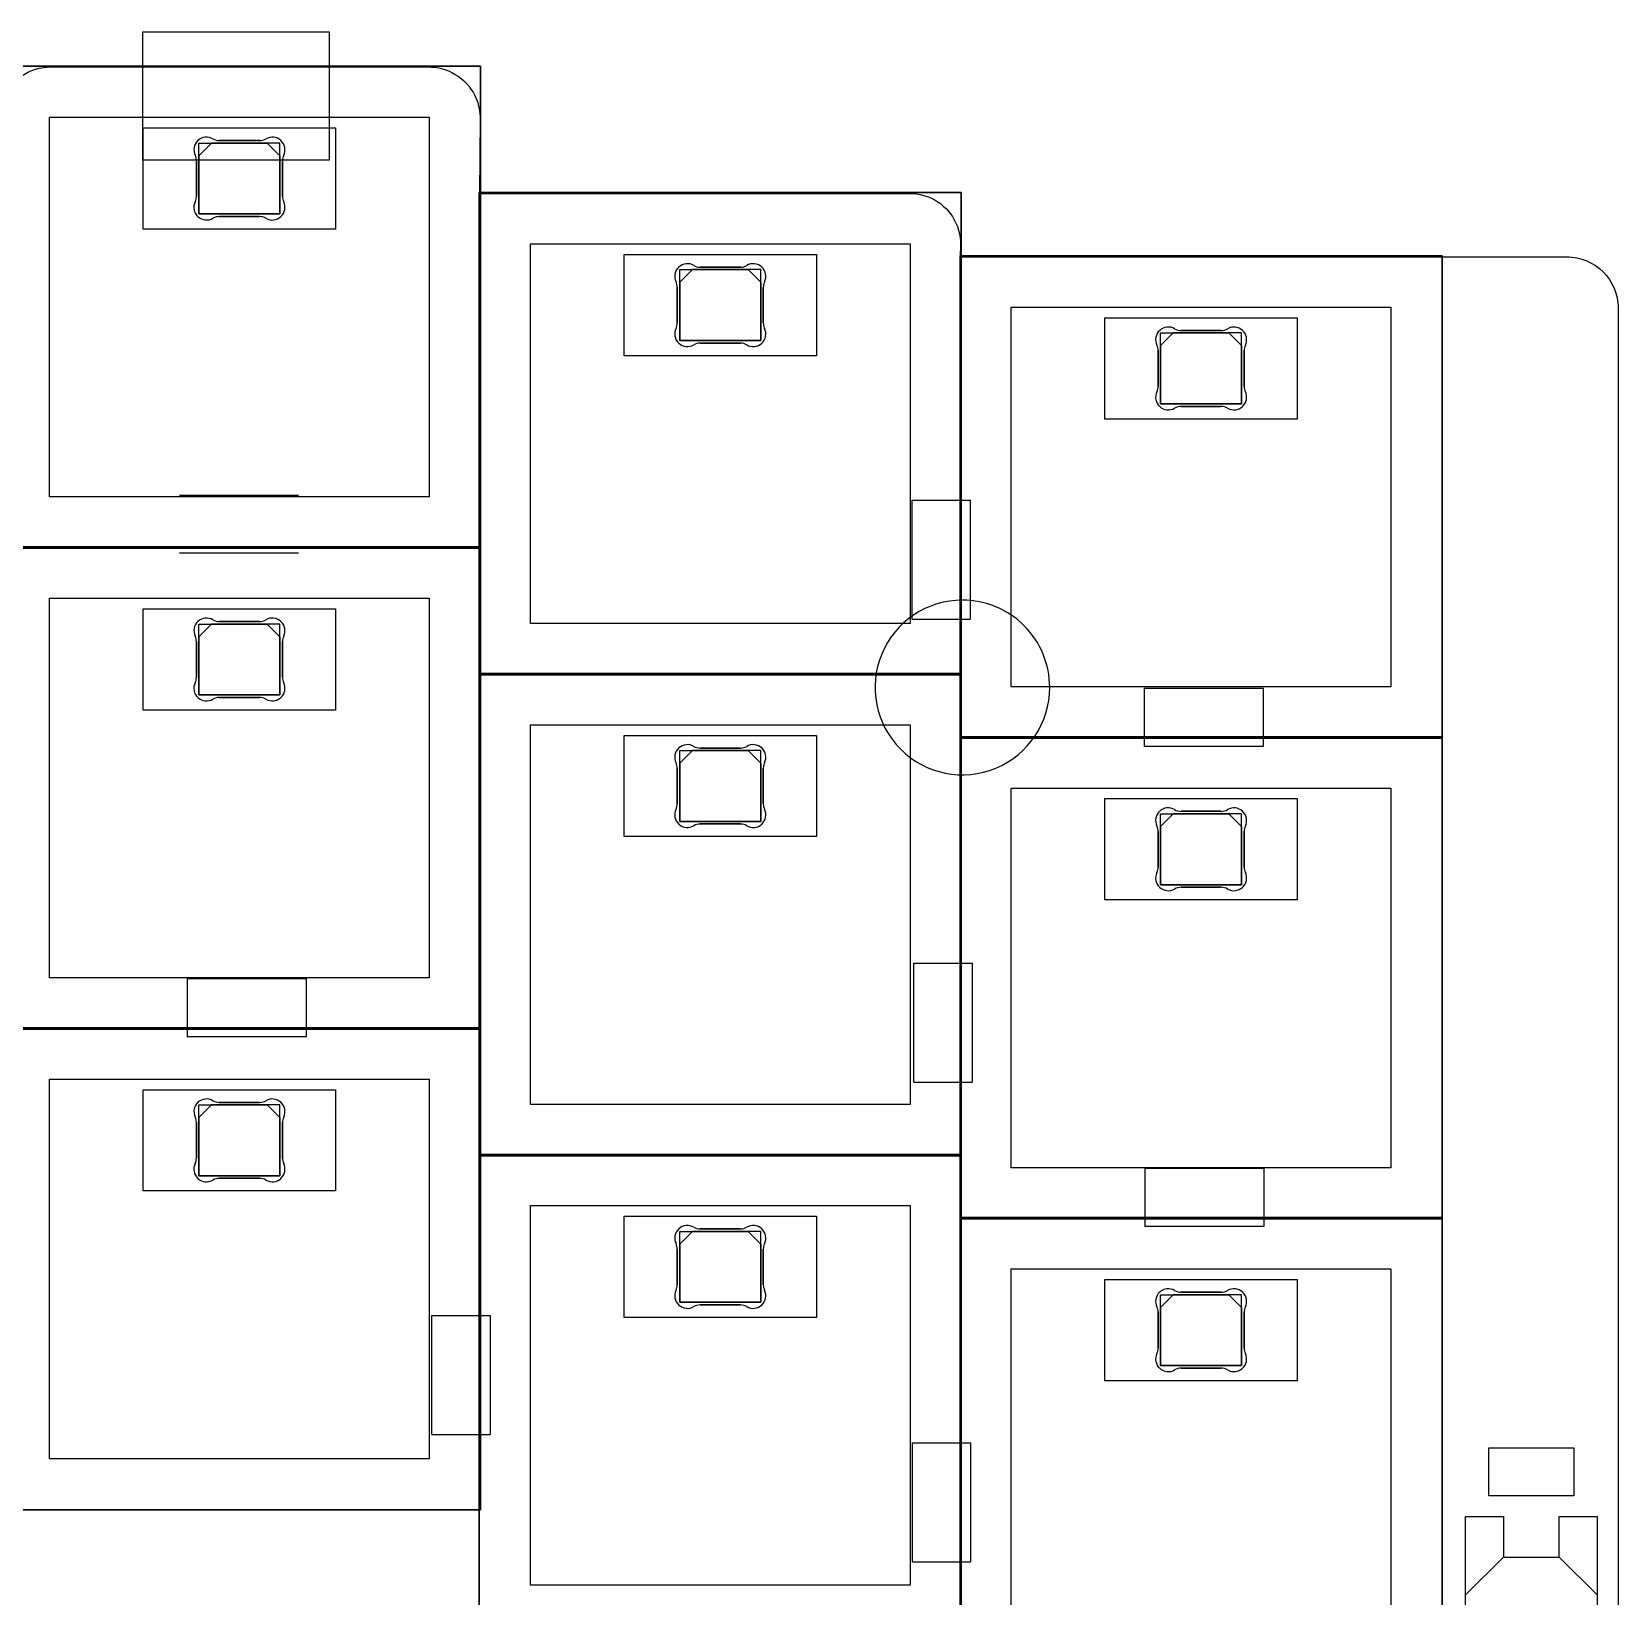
# Model space of a CAD drawing. Extents: x 51 to 287, y -198 to -28.
# Drawn here: x 90.8 to 153.5, y -89.4 to -27.6 of the extents above; entities that cross this region are included whole.
import ezdxf

# ---------------------------------------------------------------- set-up
doc = ezdxf.new("R2010")
doc.units = 0
doc.layers.get('0').update_dxf_attribs({"linetype": 'CONTINUOUS'})

msp = doc.modelspace()

# ---------------------------------------------------------------- linework, layer by layer
at = {"color": 7}
for points in [[(102.54488, -32.708271), (95.17888, -32.708271), (95.17888, -27.628271), (102.54488, -27.628271)], [(95.19666, -35.428611), (95.19666, -31.428111), (102.79634, -31.428111), (102.79634, -35.428611)], [(114.19586, -40.429871), (114.19586, -36.429371), (121.79554, -36.429371), (121.79554, -40.429871)], [(133.19506, -42.929231), (133.19506, -38.928731), (140.79728, -38.928731), (140.79728, -42.929231)], [(127.564642, -50.086265)], [(95.19666, -54.430351), (95.19666, -50.429851), (102.79634, -50.429851), (102.79634, -54.430351)], [(114.19586, -59.429071), (114.19586, -55.428571), (121.79554, -55.428571), (121.79554, -59.429071)], [(133.19506, -61.928431), (133.19506, -57.927931), (140.79728, -57.927931), (140.79728, -61.928431)], [(95.19666, -73.429551), (95.19666, -69.429051), (102.79634, -69.429051), (102.79634, -73.429551)], [(114.19586, -78.428271), (114.19586, -74.430311), (121.79554, -74.430311), (121.79554, -78.428271)], [(133.19506, -80.930171), (133.19506, -76.929671), (140.79728, -76.929671), (140.79728, -80.930171)], [(148.3614, -85.474231), (148.3614, -83.574311), (151.72182, -83.574311), (151.72182, -85.474231)]]:
    msp.add_lwpolyline(points, close=True, dxfattribs=at)
for points in [[(108.5215, -28.984631), (89.4715, -28.984631)], [(89.4715, -28.984631), (108.5215, -28.984631)], [(90.08618, -29.622171), (90.15984, -29.551051), (90.23604, -29.485011), (90.31478, -29.424051), (90.3986, -29.365631), (90.5256, -29.286891), (90.65768, -29.215771), (90.79484, -29.157351), (90.93708, -29.109091), (91.07932, -29.070991), (91.17838, -29.050671), (91.27744, -29.035431), (91.37904, -29.025271), (91.4781, -29.020191), (91.5289, -29.020191)], [(91.5289, -29.020191), (106.47934, -29.020191)], [(106.47934, -29.020191), (106.5784, -29.022731), (106.68, -29.030351), (106.77906, -29.043051), (106.87812, -29.060831), (106.97718, -29.081151), (107.11942, -29.124331), (107.25912, -29.177671), (107.39628, -29.238631), (107.52582, -29.312291), (107.61218, -29.365631), (107.69346, -29.424051), (107.7722, -29.485011), (107.8484, -29.551051), (107.92206, -29.622171)], [(108.5215, -48.034631), (108.5215, -28.984631)], [(108.5215, -28.984631), (108.5215, -48.034631)], [(107.92206, -29.622171), (107.99064, -29.695831), (108.05668, -29.772031), (108.11764, -29.853311), (108.17352, -29.934591), (108.22686, -30.018411), (108.29798, -30.150491), (108.35894, -30.287651), (108.41228, -30.427351), (108.45038, -30.572131), (108.47324, -30.671191), (108.48848, -30.767711), (108.50118, -30.869311), (108.50626, -30.968371), (108.5088, -31.069971)], [(91.49588, -31.009011), (106.49712, -31.009011)], [(106.49712, -46.010251), (91.49588, -46.010251), (91.49588, -31.009011)], [(106.49712, -31.009011), (106.49712, -46.010251)], [(108.5088, -31.069971), (108.47832, -34.018911)], [(99.79152, -31.928491), (98.20148, -31.928491)], [(98.20148, -31.928491), (99.79152, -31.928491)], [(97.3963, -32.030091), (100.09632, -32.030091)], [(97.3963, -34.829171), (97.3963, -32.030091)], [(97.3963, -32.527931), (97.89668, -32.030091)], [(97.3963, -32.527931), (97.3963, -34.829171)], [(100.5967, -32.030091), (97.89668, -32.030091)], [(100.5967, -32.527931), (100.09632, -32.030091)], [(100.5967, -34.829171), (100.5967, -32.030091)], [(100.5967, -32.527931), (100.5967, -34.829171)], [(97.29724, -32.726051), (97.29724, -34.133211)], [(97.29724, -34.133211), (97.29724, -32.726051)], [(100.69576, -34.133211), (100.69576, -32.726051)], [(100.69576, -32.726051), (100.69576, -34.133211)], [(108.4707, -33.983351), (108.4707, -53.033351)], [(127.5207, -33.983351), (108.4707, -33.983351)], [(108.4707, -33.983351), (127.5207, -33.983351)], [(108.4707, -53.033351), (108.4707, -33.983351)], [(108.47832, -34.018911), (125.49378, -34.018911)], [(125.49378, -34.018911), (125.59284, -34.021451), (125.7427, -34.034151), (125.89002, -34.059551), (126.03226, -34.092571), (126.1745, -34.138291), (126.31166, -34.194171), (126.44374, -34.260211), (126.57074, -34.333871), (126.69266, -34.420231), (126.8095, -34.514211), (126.88316, -34.582791), (126.91872, -34.618351)], [(127.5207, -53.033351), (127.5207, -33.983351)], [(127.5207, -33.983351), (127.5207, -53.033351)], [(100.5967, -34.829171), (97.3963, -34.829171)], [(97.3963, -34.829171), (100.5967, -34.829171)], [(98.20148, -34.928231), (99.79152, -34.928231)], [(99.79152, -34.928231), (98.20148, -34.928231)], [(126.91872, -34.618351), (126.9873, -34.689471), (127.08128, -34.806311), (127.16764, -34.928231), (127.24384, -35.055231), (127.30988, -35.187311), (127.36576, -35.324471), (127.41148, -35.464171), (127.44704, -35.608951), (127.47244, -35.753731), (127.48768, -35.903591), (127.49022, -36.002651), (127.49022, -36.053451)], [(110.49508, -36.010271), (125.49632, -36.010271)], [(125.49632, -51.008971), (110.49508, -51.008971), (110.49508, -36.010271)], [(125.49632, -36.010271), (125.49632, -51.008971)], [(127.49022, -36.053451), (127.48006, -36.520811)], [(118.79072, -36.929751), (117.20068, -36.929751)], [(117.20068, -36.929751), (118.79072, -36.929751)], [(127.47244, -36.485251), (127.47244, -55.535251)], [(146.52244, -36.485251), (127.47244, -36.485251)], [(127.47244, -36.485251), (146.52244, -36.485251)], [(127.47244, -55.535251), (127.47244, -36.485251)], [(127.48006, -36.520811), (151.43988, -36.520811), (151.54402, -36.523351), (151.64816, -36.530971), (151.74976, -36.543671), (151.84882, -36.561451), (151.94788, -36.584311), (152.0444, -36.612251), (152.23236, -36.680831), (152.41016, -36.767191), (152.5778, -36.868791), (152.73274, -36.985631), (152.87752, -37.117711), (153.0096, -37.259951), (153.12644, -37.417431), (153.22804, -37.585071), (153.3144, -37.762871), (153.38298, -37.950831), (153.41092, -38.047351), (153.43378, -38.146411), (153.45156, -38.245471), (153.46426, -38.347071), (153.47188, -38.451211), (153.47442, -38.555351)], [(146.52244, -55.535251), (146.52244, -36.485251)], [(146.52244, -36.485251), (146.52244, -55.535251)], [(116.3955, -37.028811), (119.09552, -37.028811)], [(116.3955, -39.827891), (116.3955, -37.028811)], [(116.3955, -37.529191), (116.89588, -37.028811)], [(116.3955, -37.529191), (116.3955, -39.827891)], [(119.5959, -37.028811), (116.89588, -37.028811)], [(119.5959, -37.529191), (119.09552, -37.028811)], [(119.5959, -39.827891), (119.5959, -37.028811)], [(119.5959, -37.529191), (119.5959, -39.827891)], [(116.29644, -37.727311), (116.29644, -39.131931)], [(116.29644, -39.131931), (116.29644, -37.727311)], [(119.6975, -39.131931), (119.6975, -37.727311)], [(119.6975, -37.727311), (119.6975, -39.131931)], [(129.49682, -38.509631), (144.49552, -38.509631)], [(144.49552, -53.508331), (129.49682, -53.508331), (129.49682, -38.509631)], [(144.49552, -38.509631), (144.49552, -53.508331)], [(153.47442, -38.555351), (153.4795, -111.041871)], [(137.78992, -39.429111), (136.20242, -39.429111)], [(136.20242, -39.429111), (137.78992, -39.429111)], [(119.5959, -39.827891), (116.3955, -39.827891)], [(116.3955, -39.827891), (119.5959, -39.827891)], [(117.20068, -39.929491), (118.79072, -39.929491)], [(118.79072, -39.929491), (117.20068, -39.929491)], [(135.39724, -39.528171), (138.09726, -39.528171)], [(135.39724, -42.329791), (135.39724, -39.528171)], [(135.39724, -40.028551), (135.89508, -39.528171)], [(135.39724, -40.028551), (135.39724, -42.329791)], [(138.5951, -39.528171), (135.89508, -39.528171)], [(138.5951, -40.028551), (138.09726, -39.528171)], [(138.5951, -42.329791), (138.5951, -39.528171)], [(138.5951, -40.028551), (138.5951, -42.329791)], [(135.29564, -40.226671), (135.29564, -41.631291)], [(135.29564, -41.631291), (135.29564, -40.226671)], [(138.6967, -41.631291), (138.6967, -40.226671)], [(138.6967, -40.226671), (138.6967, -41.631291)], [(138.5951, -42.329791), (135.39724, -42.329791)], [(135.39724, -42.329791), (138.5951, -42.329791)], [(136.20242, -42.428851), (137.78992, -42.428851)], [(137.78992, -42.428851), (136.20242, -42.428851)], [(96.62668, -45.934051), (101.32568, -45.934051)], [(125.57506, -50.843871), (125.57506, -46.142331), (127.8763, -46.142331), (127.8763, -50.843871)], [(108.5215, -47.983831), (89.4715, -47.983831)], [(89.4715, -47.983831), (108.5215, -47.983831)], [(89.4715, -48.034631), (108.5215, -48.034631)], [(108.5215, -48.034631), (89.4715, -48.034631)], [(101.32568, -48.232751), (96.62668, -48.232751)], [(108.5215, -67.033831), (108.5215, -47.983831)], [(108.5215, -47.983831), (108.5215, -67.033831)], [(91.49588, -50.008211), (106.49712, -50.008211)], [(106.49712, -65.009451), (91.49588, -65.009451), (91.49588, -50.008211)], [(106.49712, -50.008211), (106.49712, -65.009451)], [(97.3963, -51.029291), (100.09632, -51.029291)], [(97.3963, -53.828371), (97.3963, -51.029291)], [(97.3963, -51.529671), (97.89668, -51.029291)], [(100.5967, -51.029291), (97.89668, -51.029291)], [(99.79152, -50.930231), (98.20148, -50.930231)], [(98.20148, -50.930231), (99.79152, -50.930231)], [(100.5967, -51.529671), (100.09632, -51.029291)], [(100.5967, -53.828371), (100.5967, -51.029291)], [(125.57506, -50.843871), (127.8763, -50.843871)], [(97.29724, -51.725251), (97.29724, -53.132411)], [(97.29724, -53.132411), (97.29724, -51.725251)], [(97.3963, -51.529671), (97.3963, -53.828371)], [(100.5967, -51.529671), (100.5967, -53.828371)], [(100.69576, -53.132411), (100.69576, -51.725251)], [(100.69576, -51.725251), (100.69576, -53.132411)], [(108.4707, -52.985091), (108.4707, -72.035091)], [(127.5207, -52.985091), (108.4707, -52.985091)], [(108.4707, -52.985091), (127.5207, -52.985091)], [(108.4707, -72.035091), (108.4707, -52.985091)], [(108.4707, -53.033351), (127.5207, -53.033351)], [(127.5207, -53.033351), (108.4707, -53.033351)], [(127.5207, -72.035091), (127.5207, -52.985091)], [(127.5207, -52.985091), (127.5207, -72.035091)], [(100.5967, -53.828371), (97.3963, -53.828371)], [(97.3963, -53.828371), (100.5967, -53.828371)], [(134.75208, -53.566751), (139.45108, -53.566751), (139.45108, -55.865451), (134.75208, -55.865451)], [(134.75208, -53.566751), (134.75208, -55.865451)], [(98.20148, -53.929971), (99.79152, -53.929971)], [(99.79152, -53.929971), (98.20148, -53.929971)], [(110.49508, -55.009471), (125.49632, -55.009471)], [(125.49632, -70.008171), (110.49508, -70.008171), (110.49508, -55.009471)], [(125.49632, -55.009471), (125.49632, -70.008171)], [(127.47244, -55.484451), (127.47244, -74.534451)], [(146.52244, -55.484451), (127.47244, -55.484451)], [(127.47244, -55.484451), (146.52244, -55.484451)], [(127.47244, -74.534451), (127.47244, -55.484451)], [(127.47244, -55.535251), (146.52244, -55.535251)], [(146.52244, -55.535251), (127.47244, -55.535251)], [(146.52244, -74.534451), (146.52244, -55.484451)], [(146.52244, -55.484451), (146.52244, -74.534451)], [(116.3955, -56.028011), (119.09552, -56.028011)], [(116.3955, -58.829631), (116.3955, -56.028011)], [(116.3955, -56.528391), (116.89588, -56.028011)], [(119.5959, -56.028011), (116.89588, -56.028011)], [(118.79072, -55.928951), (117.20068, -55.928951)], [(117.20068, -55.928951), (118.79072, -55.928951)], [(119.5959, -56.528391), (119.09552, -56.028011)], [(119.5959, -58.829631), (119.5959, -56.028011)], [(116.29644, -56.726511), (116.29644, -58.131131)], [(116.29644, -58.131131), (116.29644, -56.726511)], [(116.3955, -56.528391), (116.3955, -58.829631)], [(119.5959, -56.528391), (119.5959, -58.829631)], [(119.6975, -58.131131), (119.6975, -56.726511)], [(119.6975, -56.726511), (119.6975, -58.131131)], [(129.49682, -57.508831), (144.49552, -57.508831)], [(144.49552, -72.510071), (129.49682, -72.510071), (129.49682, -57.508831)], [(144.49552, -57.508831), (144.49552, -72.510071)], [(119.5959, -58.829631), (116.3955, -58.829631)], [(116.3955, -58.829631), (119.5959, -58.829631)], [(135.39724, -58.529911), (138.09726, -58.529911)], [(135.39724, -61.328991), (135.39724, -58.529911)], [(135.39724, -59.030291), (135.89508, -58.529911)], [(138.5951, -58.529911), (135.89508, -58.529911)], [(137.78992, -58.428311), (136.20242, -58.428311)], [(136.20242, -58.428311), (137.78992, -58.428311)], [(138.5951, -59.030291), (138.09726, -58.529911)], [(138.5951, -61.328991), (138.5951, -58.529911)], [(117.20068, -58.928691), (118.79072, -58.928691)], [(118.79072, -58.928691), (117.20068, -58.928691)], [(135.29564, -59.225871), (135.29564, -60.633031)], [(135.29564, -60.633031), (135.29564, -59.225871)], [(135.39724, -59.030291), (135.39724, -61.328991)], [(138.5951, -59.030291), (138.5951, -61.328991)], [(138.6967, -60.633031), (138.6967, -59.225871)], [(138.6967, -59.225871), (138.6967, -60.633031)], [(138.5951, -61.328991), (135.39724, -61.328991)], [(135.39724, -61.328991), (138.5951, -61.328991)], [(136.20242, -61.428051), (137.78992, -61.428051)], [(137.78992, -61.428051), (136.20242, -61.428051)], [(125.65126, -69.131871), (125.65126, -64.430331), (127.9525, -64.430331), (127.9525, -69.131871)], [(96.93148, -65.034851), (101.63048, -65.034851), (101.63048, -67.333551), (96.93148, -67.333551)], [(96.93148, -65.034851), (96.93148, -67.333551)], [(108.5215, -66.983031), (89.4715, -66.983031)], [(89.4715, -66.983031), (108.5215, -66.983031)], [(89.4715, -67.033831), (108.5215, -67.033831)], [(108.5215, -67.033831), (89.4715, -67.033831)], [(108.5215, -86.033031), (108.5215, -66.983031)], [(108.5215, -66.983031), (108.5215, -86.033031)], [(91.49588, -69.009951), (106.49712, -69.009951)], [(106.49712, -84.008651), (91.49588, -84.008651), (91.49588, -69.009951)], [(106.49712, -69.009951), (106.49712, -84.008651)], [(125.65126, -69.131871), (127.9525, -69.131871)], [(97.3963, -70.028491), (100.09632, -70.028491)], [(97.3963, -72.830111), (97.3963, -70.028491)], [(97.3963, -70.528871), (97.89668, -70.028491)], [(100.5967, -70.028491), (97.89668, -70.028491)], [(99.79152, -69.929431), (98.20148, -69.929431)], [(98.20148, -69.929431), (99.79152, -69.929431)], [(100.5967, -70.528871), (100.09632, -70.028491)], [(100.5967, -72.830111), (100.5967, -70.028491)], [(97.29724, -70.726991), (97.29724, -72.131611)], [(97.29724, -72.131611), (97.29724, -70.726991)], [(97.3963, -70.528871), (97.3963, -72.830111)], [(100.5967, -70.528871), (100.5967, -72.830111)], [(100.69576, -72.131611), (100.69576, -70.726991)], [(100.69576, -70.726991), (100.69576, -72.131611)], [(108.4707, -71.984291), (108.4707, -91.034291)], [(127.5207, -71.984291), (108.4707, -71.984291)], [(108.4707, -71.984291), (127.5207, -71.984291)], [(108.4707, -91.034291), (108.4707, -71.984291)], [(108.4707, -72.035091), (127.5207, -72.035091)], [(127.5207, -72.035091), (108.4707, -72.035091)], [(127.5207, -91.034291), (127.5207, -71.984291)], [(127.5207, -71.984291), (127.5207, -91.034291)], [(134.77748, -72.527851), (139.47648, -72.527851), (139.47648, -74.826551), (134.77748, -74.826551)], [(134.77748, -72.527851), (134.77748, -74.826551)], [(100.5967, -72.830111), (97.3963, -72.830111)], [(97.3963, -72.830111), (100.5967, -72.830111)], [(98.20148, -72.929171), (99.79152, -72.929171)], [(99.79152, -72.929171), (98.20148, -72.929171)], [(110.49508, -74.008671), (125.49632, -74.008671)], [(125.49632, -89.009911), (110.49508, -89.009911), (110.49508, -74.008671)], [(125.49632, -74.008671), (125.49632, -89.009911)], [(127.47244, -74.483651), (127.47244, -93.533651)], [(146.52244, -74.483651), (127.47244, -74.483651)], [(127.47244, -74.483651), (146.52244, -74.483651)], [(127.47244, -93.533651), (127.47244, -74.483651)], [(127.47244, -74.534451), (146.52244, -74.534451)], [(146.52244, -74.534451), (127.47244, -74.534451)], [(146.52244, -93.533651), (146.52244, -74.483651)], [(146.52244, -74.483651), (146.52244, -93.533651)], [(116.3955, -75.029751), (119.09552, -75.029751)], [(116.3955, -77.828831), (116.3955, -75.029751)], [(116.3955, -75.530131), (116.89588, -75.029751)], [(119.5959, -75.029751), (116.89588, -75.029751)], [(118.79072, -74.928151), (117.20068, -74.928151)], [(117.20068, -74.928151), (118.79072, -74.928151)], [(119.5959, -75.530131), (119.09552, -75.029751)], [(119.5959, -77.828831), (119.5959, -75.029751)], [(116.29644, -75.725711), (116.29644, -77.132871)], [(116.29644, -77.132871), (116.29644, -75.725711)], [(116.3955, -75.530131), (116.3955, -77.828831)], [(119.5959, -75.530131), (119.5959, -77.828831)], [(119.6975, -77.132871), (119.6975, -75.725711)], [(119.6975, -75.725711), (119.6975, -77.132871)], [(129.49682, -76.508031), (144.49552, -76.508031)], [(144.49552, -91.509271), (129.49682, -91.509271), (129.49682, -76.508031)], [(144.49552, -76.508031), (144.49552, -91.509271)], [(135.39724, -77.529111), (138.09726, -77.529111)], [(135.39724, -80.328191), (135.39724, -77.529111)], [(135.39724, -78.029491), (135.89508, -77.529111)], [(138.5951, -77.529111), (135.89508, -77.529111)], [(137.78992, -77.430051), (136.20242, -77.430051)], [(136.20242, -77.430051), (137.78992, -77.430051)], [(138.5951, -78.029491), (138.09726, -77.529111)], [(138.5951, -80.328191), (138.5951, -77.529111)], [(106.60126, -83.051071), (106.60126, -78.349531), (108.9025, -78.349531), (108.9025, -83.051071)], [(119.5959, -77.828831), (116.3955, -77.828831)], [(116.3955, -77.828831), (119.5959, -77.828831)], [(117.20068, -77.927891), (118.79072, -77.927891)], [(118.79072, -77.927891), (117.20068, -77.927891)], [(135.29564, -78.225071), (135.29564, -79.632231)], [(135.29564, -79.632231), (135.29564, -78.225071)], [(135.39724, -78.029491), (135.39724, -80.328191)], [(138.5951, -78.029491), (138.5951, -80.328191)], [(138.6967, -79.632231), (138.6967, -78.225071)], [(138.6967, -78.225071), (138.6967, -79.632231)], [(138.5951, -80.328191), (135.39724, -80.328191)], [(135.39724, -80.328191), (138.5951, -80.328191)], [(136.20242, -80.429791), (137.78992, -80.429791)], [(137.78992, -80.429791), (136.20242, -80.429791)], [(106.60126, -83.051071), (108.9025, -83.051071)], [(125.58776, -88.080271), (125.58776, -83.378731), (127.889, -83.378731), (127.889, -88.080271)], [(89.4715, -86.033031), (108.5215, -86.033031)], [(108.5215, -86.033031), (89.4715, -86.033031)], [(147.44192, -86.292111), (148.94306, -86.292111)], [(147.44192, -94.691891), (147.44192, -86.292111)], [(148.94306, -86.292111), (148.94306, -87.892311)], [(151.1427, -86.292111), (152.6413, -86.292111)], [(151.1427, -87.892311), (151.1427, -86.292111)], [(152.6413, -86.292111), (152.6413, -94.691891)], [(125.58776, -88.080271), (127.889, -88.080271)], [(148.94306, -87.892311), (147.44192, -89.390911)], [(148.94306, -87.892311), (151.1427, -87.892311)], [(151.1427, -87.892311), (152.6413, -89.390911)]]:
    msp.add_lwpolyline(points, dxfattribs=at)
for points in [[(97.359768, -31.926695), (97.198328, -32.075703), (97.153068, -32.312636), (97.248218, -32.510659)], [(97.359768, -31.926695), (97.198328, -32.075703), (97.153068, -32.312636), (97.248218, -32.510659)], [(97.950782, -31.862197), (97.761002, -31.751518), (97.521208, -31.777687), (97.359768, -31.926695)], [(97.950782, -31.862197), (97.761002, -31.751518), (97.521208, -31.777687), (97.359768, -31.926695)], [(97.950782, -31.862197), (98.027387, -31.906971), (98.114528, -31.930553), (98.203258, -31.930523)], [(97.950782, -31.862197), (98.027387, -31.906971), (98.114528, -31.930553), (98.203258, -31.930523)], [(99.792028, -31.930523), (99.880672, -31.930508), (99.967719, -31.906928), (100.04425, -31.862197)], [(99.792028, -31.930523), (99.880672, -31.930508), (99.967719, -31.906928), (100.04425, -31.862197)], [(100.635551, -31.926428), (100.473997, -31.777369), (100.234041, -31.751303), (100.04425, -31.862197)], [(100.635551, -31.926428), (100.473997, -31.777369), (100.234041, -31.751303), (100.04425, -31.862197)], [(100.747068, -32.510659), (100.842359, -32.312574), (100.797104, -32.075487), (100.635551, -31.926428)], [(100.747068, -32.510659), (100.842359, -32.312574), (100.797104, -32.075487), (100.635551, -31.926428)], [(97.297494, -32.727575), (97.297565, -32.652487), (97.280723, -32.578347), (97.248218, -32.510659)], [(97.297494, -32.727575), (97.297565, -32.652487), (97.280723, -32.578347), (97.248218, -32.510659)], [(100.747068, -32.510659), (100.714475, -32.578326), (100.697546, -32.652467), (100.697538, -32.727575)], [(100.747068, -32.510659), (100.714475, -32.578326), (100.697546, -32.652467), (100.697538, -32.727575)], [(97.248218, -34.350127), (97.152866, -34.548173), (97.198036, -34.785264), (97.359527, -34.934378)], [(97.248218, -34.350127), (97.152866, -34.548173), (97.198036, -34.785264), (97.359527, -34.934378)], [(97.248218, -34.350127), (97.280723, -34.282439), (97.297565, -34.208299), (97.297494, -34.133211)], [(97.248218, -34.350127), (97.280723, -34.282439), (97.297565, -34.208299), (97.297494, -34.133211)], [(100.635793, -34.934645), (100.797397, -34.785481), (100.842562, -34.548235), (100.747068, -34.350127)], [(100.635793, -34.934645), (100.797397, -34.785481), (100.842562, -34.548235), (100.747068, -34.350127)], [(100.697538, -34.133211), (100.697546, -34.208319), (100.714475, -34.282459), (100.747068, -34.350127)], [(100.697538, -34.133211), (100.697546, -34.208319), (100.714475, -34.282459), (100.747068, -34.350127)], [(97.359527, -34.934378), (97.521017, -35.083491), (97.760952, -35.109651), (97.950782, -34.998843)], [(97.359527, -34.934378), (97.521017, -35.083491), (97.760952, -35.109651), (97.950782, -34.998843)], [(98.203258, -34.930517), (98.114528, -34.930486), (98.027387, -34.954069), (97.950782, -34.998843)], [(98.203258, -34.930517), (98.114528, -34.930486), (98.027387, -34.954069), (97.950782, -34.998843)], [(100.04425, -34.998843), (99.967719, -34.954112), (99.880672, -34.930531), (99.792028, -34.930517)], [(100.04425, -34.998843), (99.967719, -34.954112), (99.880672, -34.930531), (99.792028, -34.930517)], [(100.04425, -34.998843), (100.234091, -35.109866), (100.474188, -35.08381), (100.635793, -34.934645)], [(100.04425, -34.998843), (100.234091, -35.109866), (100.474188, -35.08381), (100.635793, -34.934645)], [(116.359697, -36.926418), (116.198144, -37.075477), (116.152889, -37.312564), (116.24818, -37.510649)], [(116.359697, -36.926418), (116.198144, -37.075477), (116.152889, -37.312564), (116.24818, -37.510649)], [(116.950998, -36.862187), (116.761207, -36.751293), (116.521251, -36.777359), (116.359697, -36.926418)], [(116.950998, -36.862187), (116.761207, -36.751293), (116.521251, -36.777359), (116.359697, -36.926418)], [(116.950998, -36.862187), (117.027529, -36.906918), (117.114576, -36.930498), (117.20322, -36.930513)], [(116.950998, -36.862187), (117.027529, -36.906918), (117.114576, -36.930498), (117.20322, -36.930513)], [(118.79199, -36.930513), (118.880634, -36.930498), (118.967681, -36.906918), (119.044212, -36.862187)], [(118.79199, -36.930513), (118.880634, -36.930498), (118.967681, -36.906918), (119.044212, -36.862187)], [(119.635513, -36.926418), (119.473959, -36.777359), (119.234003, -36.751293), (119.044212, -36.862187)], [(119.635513, -36.926418), (119.473959, -36.777359), (119.234003, -36.751293), (119.044212, -36.862187)], [(119.74703, -37.510649), (119.842321, -37.312564), (119.797066, -37.075477), (119.635513, -36.926418)], [(119.74703, -37.510649), (119.842321, -37.312564), (119.797066, -37.075477), (119.635513, -36.926418)], [(116.29771, -37.727565), (116.297702, -37.652457), (116.280773, -37.578316), (116.24818, -37.510649)], [(116.29771, -37.727565), (116.297702, -37.652457), (116.280773, -37.578316), (116.24818, -37.510649)], [(119.74703, -37.510649), (119.714437, -37.578316), (119.697508, -37.652457), (119.6975, -37.727565)], [(119.74703, -37.510649), (119.714437, -37.578316), (119.697508, -37.652457), (119.6975, -37.727565)], [(116.24818, -39.350117), (116.152686, -39.548225), (116.197851, -39.785471), (116.359455, -39.934635)], [(116.24818, -39.350117), (116.152686, -39.548225), (116.197851, -39.785471), (116.359455, -39.934635)], [(116.24818, -39.350117), (116.280773, -39.282449), (116.297702, -39.208309), (116.29771, -39.133201)], [(116.24818, -39.350117), (116.280773, -39.282449), (116.297702, -39.208309), (116.29771, -39.133201)], [(119.635755, -39.934635), (119.797359, -39.785471), (119.842524, -39.548225), (119.74703, -39.350117)], [(119.635755, -39.934635), (119.797359, -39.785471), (119.842524, -39.548225), (119.74703, -39.350117)], [(119.6975, -39.133201), (119.697508, -39.208309), (119.714437, -39.282449), (119.74703, -39.350117)], [(119.6975, -39.133201), (119.697508, -39.208309), (119.714437, -39.282449), (119.74703, -39.350117)], [(135.359417, -39.426252), (135.197813, -39.575417), (135.152648, -39.812663), (135.248142, -40.010771)], [(135.359417, -39.426252), (135.197813, -39.575417), (135.152648, -39.812663), (135.248142, -40.010771)], [(135.95096, -39.362055), (135.761119, -39.251031), (135.521022, -39.277088), (135.359417, -39.426252)], [(135.95096, -39.362055), (135.761119, -39.251031), (135.521022, -39.277088), (135.359417, -39.426252)], [(135.95096, -39.362055), (136.027491, -39.406786), (136.114538, -39.430366), (136.203182, -39.430381)], [(135.95096, -39.362055), (136.027491, -39.406786), (136.114538, -39.430366), (136.203182, -39.430381)], [(137.791952, -39.430381), (137.880596, -39.430366), (137.967643, -39.406786), (138.044174, -39.362055)], [(137.791952, -39.430381), (137.880596, -39.430366), (137.967643, -39.406786), (138.044174, -39.362055)], [(138.635717, -39.426252), (138.474112, -39.277088), (138.234015, -39.251031), (138.044174, -39.362055)], [(138.635717, -39.426252), (138.474112, -39.277088), (138.234015, -39.251031), (138.044174, -39.362055)], [(138.746992, -40.010771), (138.842486, -39.812663), (138.797321, -39.575417), (138.635717, -39.426252)], [(138.746992, -40.010771), (138.842486, -39.812663), (138.797321, -39.575417), (138.635717, -39.426252)], [(116.359455, -39.934635), (116.52106, -40.0838), (116.761157, -40.109856), (116.950998, -39.998833)], [(116.359455, -39.934635), (116.52106, -40.0838), (116.761157, -40.109856), (116.950998, -39.998833)], [(117.20322, -39.930507), (117.114576, -39.930521), (117.027529, -39.954102), (116.950998, -39.998833)], [(117.20322, -39.930507), (117.114576, -39.930521), (117.027529, -39.954102), (116.950998, -39.998833)], [(119.044212, -39.998833), (118.967681, -39.954102), (118.880634, -39.930521), (118.79199, -39.930507)], [(119.044212, -39.998833), (118.967681, -39.954102), (118.880634, -39.930521), (118.79199, -39.930507)], [(119.044212, -39.998833), (119.234053, -40.109856), (119.47415, -40.0838), (119.635755, -39.934635)], [(119.044212, -39.998833), (119.234053, -40.109856), (119.47415, -40.0838), (119.635755, -39.934635)], [(135.297672, -40.227687), (135.297664, -40.152579), (135.280735, -40.078438), (135.248142, -40.010771)], [(135.297672, -40.227687), (135.297664, -40.152579), (135.280735, -40.078438), (135.248142, -40.010771)], [(138.746992, -40.010771), (138.714399, -40.078438), (138.69747, -40.152579), (138.697462, -40.227687)], [(138.746992, -40.010771), (138.714399, -40.078438), (138.69747, -40.152579), (138.697462, -40.227687)], [(135.248142, -41.850239), (135.152851, -42.048324), (135.198106, -42.285411), (135.359659, -42.43447)], [(135.248142, -41.850239), (135.152851, -42.048324), (135.198106, -42.285411), (135.359659, -42.43447)], [(135.248142, -41.850239), (135.280735, -41.782571), (135.297664, -41.708431), (135.297672, -41.633323)], [(135.248142, -41.850239), (135.280735, -41.782571), (135.297664, -41.708431), (135.297672, -41.633323)], [(138.635475, -42.43447), (138.797028, -42.285411), (138.842283, -42.048324), (138.746992, -41.850239)], [(138.635475, -42.43447), (138.797028, -42.285411), (138.842283, -42.048324), (138.746992, -41.850239)], [(138.697462, -41.633323), (138.69747, -41.708431), (138.714399, -41.782571), (138.746992, -41.850239)], [(138.697462, -41.633323), (138.69747, -41.708431), (138.714399, -41.782571), (138.746992, -41.850239)], [(135.359659, -42.43447), (135.521213, -42.583529), (135.761169, -42.609595), (135.95096, -42.498701)], [(135.359659, -42.43447), (135.521213, -42.583529), (135.761169, -42.609595), (135.95096, -42.498701)], [(136.203182, -42.430375), (136.114538, -42.430389), (136.027491, -42.45397), (135.95096, -42.498701)], [(136.203182, -42.430375), (136.114538, -42.430389), (136.027491, -42.45397), (135.95096, -42.498701)], [(138.044174, -42.498701), (137.967643, -42.45397), (137.880596, -42.430389), (137.791952, -42.430375)], [(138.044174, -42.498701), (137.967643, -42.45397), (137.880596, -42.430389), (137.791952, -42.430375)], [(138.044174, -42.498701), (138.233965, -42.609595), (138.473921, -42.583529), (138.635475, -42.43447)], [(138.044174, -42.498701), (138.233965, -42.609595), (138.473921, -42.583529), (138.635475, -42.43447)], [(127.564642, -50.086265), (126.169245, -50.086265), (124.911248, -50.926832), (124.377252, -52.216011)], [(130.004164, -51.096748), (129.357163, -50.449747), (128.47964, -50.086265), (127.564642, -50.086265)], [(97.950782, -50.862159), (97.761002, -50.75148), (97.521208, -50.777649), (97.359768, -50.926657)], [(97.950782, -50.862159), (97.761002, -50.75148), (97.521208, -50.777649), (97.359768, -50.926657)], [(100.635551, -50.92639), (100.473997, -50.777331), (100.234041, -50.751265), (100.04425, -50.862159)], [(100.635551, -50.92639), (100.473997, -50.777331), (100.234041, -50.751265), (100.04425, -50.862159)], [(97.359768, -50.926657), (97.198328, -51.075665), (97.153068, -51.312598), (97.248218, -51.510621)], [(97.359768, -50.926657), (97.198328, -51.075665), (97.153068, -51.312598), (97.248218, -51.510621)], [(97.950782, -50.862159), (98.027387, -50.906933), (98.114528, -50.930515), (98.203258, -50.930485)], [(97.950782, -50.862159), (98.027387, -50.906933), (98.114528, -50.930515), (98.203258, -50.930485)], [(99.792028, -50.930485), (99.880672, -50.93047), (99.967719, -50.90689), (100.04425, -50.862159)], [(99.792028, -50.930485), (99.880672, -50.93047), (99.967719, -50.90689), (100.04425, -50.862159)], [(100.747068, -51.510621), (100.842359, -51.312536), (100.797104, -51.075449), (100.635551, -50.92639)], [(100.747068, -51.510621), (100.842359, -51.312536), (100.797104, -51.075449), (100.635551, -50.92639)], [(131.014648, -53.536271), (131.014648, -52.621272), (130.651166, -51.74375), (130.004164, -51.096748)], [(97.297494, -51.727537), (97.297565, -51.652449), (97.280723, -51.578309), (97.248218, -51.510621)], [(97.297494, -51.727537), (97.297565, -51.652449), (97.280723, -51.578309), (97.248218, -51.510621)], [(100.747068, -51.510621), (100.714475, -51.578288), (100.697546, -51.652429), (100.697538, -51.727537)], [(100.747068, -51.510621), (100.714475, -51.578288), (100.697546, -51.652429), (100.697538, -51.727537)], [(124.377252, -52.216011), (123.843257, -53.50519), (124.138425, -54.989099), (125.12512, -55.975793)], [(97.248218, -53.350089), (97.280723, -53.282401), (97.297565, -53.208261), (97.297494, -53.133173)], [(97.248218, -53.350089), (97.280723, -53.282401), (97.297565, -53.208261), (97.297494, -53.133173)], [(100.697538, -53.133173), (100.697546, -53.208281), (100.714475, -53.282421), (100.747068, -53.350089)], [(100.697538, -53.133173), (100.697546, -53.208281), (100.714475, -53.282421), (100.747068, -53.350089)], [(97.248218, -53.350089), (97.152866, -53.548135), (97.198036, -53.785226), (97.359527, -53.93434)], [(97.248218, -53.350089), (97.152866, -53.548135), (97.198036, -53.785226), (97.359527, -53.93434)], [(100.635793, -53.934607), (100.797397, -53.785443), (100.842562, -53.548197), (100.747068, -53.350089)], [(100.635793, -53.934607), (100.797397, -53.785443), (100.842562, -53.548197), (100.747068, -53.350089)], [(128.884902, -56.723661), (130.174081, -56.189665), (131.014648, -54.931668), (131.014648, -53.536271)], [(97.359527, -53.93434), (97.521017, -54.083453), (97.760952, -54.109613), (97.950782, -53.998805)], [(97.359527, -53.93434), (97.521017, -54.083453), (97.760952, -54.109613), (97.950782, -53.998805)], [(98.203258, -53.930479), (98.114528, -53.930448), (98.027387, -53.954031), (97.950782, -53.998805)], [(98.203258, -53.930479), (98.114528, -53.930448), (98.027387, -53.954031), (97.950782, -53.998805)], [(100.04425, -53.998805), (99.967719, -53.954074), (99.880672, -53.930493), (99.792028, -53.930479)], [(100.04425, -53.998805), (99.967719, -53.954074), (99.880672, -53.930493), (99.792028, -53.930479)], [(100.04425, -53.998805), (100.234091, -54.109828), (100.474188, -54.083772), (100.635793, -53.934607)], [(100.04425, -53.998805), (100.234091, -54.109828), (100.474188, -54.083772), (100.635793, -53.934607)], [(116.950998, -55.862149), (116.761207, -55.751255), (116.521251, -55.777321), (116.359697, -55.92638)], [(116.950998, -55.862149), (116.761207, -55.751255), (116.521251, -55.777321), (116.359697, -55.92638)], [(119.635513, -55.92638), (119.473959, -55.777321), (119.234003, -55.751255), (119.044212, -55.862149)], [(119.635513, -55.92638), (119.473959, -55.777321), (119.234003, -55.751255), (119.044212, -55.862149)], [(116.359697, -55.92638), (116.198144, -56.075439), (116.152889, -56.312526), (116.24818, -56.510611)], [(116.359697, -55.92638), (116.198144, -56.075439), (116.152889, -56.312526), (116.24818, -56.510611)], [(116.950998, -55.862149), (117.027529, -55.90688), (117.114576, -55.93046), (117.20322, -55.930475)], [(116.950998, -55.862149), (117.027529, -55.90688), (117.114576, -55.93046), (117.20322, -55.930475)], [(118.79199, -55.930475), (118.880634, -55.93046), (118.967681, -55.90688), (119.044212, -55.862149)], [(118.79199, -55.930475), (118.880634, -55.93046), (118.967681, -55.90688), (119.044212, -55.862149)], [(119.74703, -56.510611), (119.842321, -56.312526), (119.797066, -56.075439), (119.635513, -55.92638)], [(119.74703, -56.510611), (119.842321, -56.312526), (119.797066, -56.075439), (119.635513, -55.92638)], [(125.12512, -55.975793), (126.111814, -56.962488), (127.595723, -57.257656), (128.884902, -56.723661)], [(116.29771, -56.727527), (116.297702, -56.652419), (116.280773, -56.578278), (116.24818, -56.510611)], [(116.29771, -56.727527), (116.297702, -56.652419), (116.280773, -56.578278), (116.24818, -56.510611)], [(119.74703, -56.510611), (119.714437, -56.578278), (119.697508, -56.652419), (119.6975, -56.727527)], [(119.74703, -56.510611), (119.714437, -56.578278), (119.697508, -56.652419), (119.6975, -56.727527)], [(116.24818, -58.350079), (116.280773, -58.282411), (116.297702, -58.208271), (116.29771, -58.133163)], [(116.24818, -58.350079), (116.280773, -58.282411), (116.297702, -58.208271), (116.29771, -58.133163)], [(119.6975, -58.133163), (119.697508, -58.208271), (119.714437, -58.282411), (119.74703, -58.350079)], [(119.6975, -58.133163), (119.697508, -58.208271), (119.714437, -58.282411), (119.74703, -58.350079)], [(135.95096, -58.362017), (135.761119, -58.250993), (135.521022, -58.27705), (135.359417, -58.426214)], [(135.95096, -58.362017), (135.761119, -58.250993), (135.521022, -58.27705), (135.359417, -58.426214)], [(138.635717, -58.426214), (138.474112, -58.27705), (138.234015, -58.250993), (138.044174, -58.362017)], [(138.635717, -58.426214), (138.474112, -58.27705), (138.234015, -58.250993), (138.044174, -58.362017)], [(116.24818, -58.350079), (116.152686, -58.548187), (116.197851, -58.785433), (116.359455, -58.934597)], [(116.24818, -58.350079), (116.152686, -58.548187), (116.197851, -58.785433), (116.359455, -58.934597)], [(119.635755, -58.934597), (119.797359, -58.785433), (119.842524, -58.548187), (119.74703, -58.350079)], [(119.635755, -58.934597), (119.797359, -58.785433), (119.842524, -58.548187), (119.74703, -58.350079)], [(135.359417, -58.426214), (135.197813, -58.575379), (135.152648, -58.812625), (135.248142, -59.010733)], [(135.359417, -58.426214), (135.197813, -58.575379), (135.152648, -58.812625), (135.248142, -59.010733)], [(135.95096, -58.362017), (136.027491, -58.406748), (136.114538, -58.430328), (136.203182, -58.430343)], [(135.95096, -58.362017), (136.027491, -58.406748), (136.114538, -58.430328), (136.203182, -58.430343)], [(137.791952, -58.430343), (137.880596, -58.430328), (137.967643, -58.406748), (138.044174, -58.362017)], [(137.791952, -58.430343), (137.880596, -58.430328), (137.967643, -58.406748), (138.044174, -58.362017)], [(138.746992, -59.010733), (138.842486, -58.812625), (138.797321, -58.575379), (138.635717, -58.426214)], [(138.746992, -59.010733), (138.842486, -58.812625), (138.797321, -58.575379), (138.635717, -58.426214)], [(116.359455, -58.934597), (116.52106, -59.083762), (116.761157, -59.109818), (116.950998, -58.998795)], [(116.359455, -58.934597), (116.52106, -59.083762), (116.761157, -59.109818), (116.950998, -58.998795)], [(117.20322, -58.930469), (117.114576, -58.930483), (117.027529, -58.954064), (116.950998, -58.998795)], [(117.20322, -58.930469), (117.114576, -58.930483), (117.027529, -58.954064), (116.950998, -58.998795)], [(119.044212, -58.998795), (118.967681, -58.954064), (118.880634, -58.930483), (118.79199, -58.930469)], [(119.044212, -58.998795), (118.967681, -58.954064), (118.880634, -58.930483), (118.79199, -58.930469)], [(119.044212, -58.998795), (119.234053, -59.109818), (119.47415, -59.083762), (119.635755, -58.934597)], [(119.044212, -58.998795), (119.234053, -59.109818), (119.47415, -59.083762), (119.635755, -58.934597)], [(135.297672, -59.227649), (135.297664, -59.152541), (135.280735, -59.0784), (135.248142, -59.010733)], [(135.297672, -59.227649), (135.297664, -59.152541), (135.280735, -59.0784), (135.248142, -59.010733)], [(138.746992, -59.010733), (138.714399, -59.0784), (138.69747, -59.152541), (138.697462, -59.227649)], [(138.746992, -59.010733), (138.714399, -59.0784), (138.69747, -59.152541), (138.697462, -59.227649)], [(135.248142, -60.850201), (135.280735, -60.782533), (135.297664, -60.708393), (135.297672, -60.633285)], [(135.248142, -60.850201), (135.280735, -60.782533), (135.297664, -60.708393), (135.297672, -60.633285)], [(138.697462, -60.633285), (138.69747, -60.708393), (138.714399, -60.782533), (138.746992, -60.850201)], [(138.697462, -60.633285), (138.69747, -60.708393), (138.714399, -60.782533), (138.746992, -60.850201)], [(135.248142, -60.850201), (135.152851, -61.048286), (135.198106, -61.285373), (135.359659, -61.434432)], [(135.248142, -60.850201), (135.152851, -61.048286), (135.198106, -61.285373), (135.359659, -61.434432)], [(135.359659, -61.434432), (135.521213, -61.583491), (135.761169, -61.609557), (135.95096, -61.498663)], [(135.359659, -61.434432), (135.521213, -61.583491), (135.761169, -61.609557), (135.95096, -61.498663)], [(136.203182, -61.430337), (136.114538, -61.430351), (136.027491, -61.453932), (135.95096, -61.498663)], [(136.203182, -61.430337), (136.114538, -61.430351), (136.027491, -61.453932), (135.95096, -61.498663)], [(138.044174, -61.498663), (137.967643, -61.453932), (137.880596, -61.430351), (137.791952, -61.430337)], [(138.044174, -61.498663), (137.967643, -61.453932), (137.880596, -61.430351), (137.791952, -61.430337)], [(138.044174, -61.498663), (138.233965, -61.609557), (138.473921, -61.583491), (138.635475, -61.434432)], [(138.044174, -61.498663), (138.233965, -61.609557), (138.473921, -61.583491), (138.635475, -61.434432)], [(138.635475, -61.434432), (138.797028, -61.285373), (138.842283, -61.048286), (138.746992, -60.850201)], [(138.635475, -61.434432), (138.797028, -61.285373), (138.842283, -61.048286), (138.746992, -60.850201)], [(97.359768, -69.926619), (97.198328, -70.075627), (97.153068, -70.31256), (97.248218, -70.510583)], [(97.359768, -69.926619), (97.198328, -70.075627), (97.153068, -70.31256), (97.248218, -70.510583)], [(97.950782, -69.862121), (97.761002, -69.751442), (97.521208, -69.777611), (97.359768, -69.926619)], [(97.950782, -69.862121), (97.761002, -69.751442), (97.521208, -69.777611), (97.359768, -69.926619)], [(97.950782, -69.862121), (98.027387, -69.906895), (98.114528, -69.930477), (98.203258, -69.930447)], [(97.950782, -69.862121), (98.027387, -69.906895), (98.114528, -69.930477), (98.203258, -69.930447)], [(99.792028, -69.930447), (99.880672, -69.930432), (99.967719, -69.906852), (100.04425, -69.862121)], [(99.792028, -69.930447), (99.880672, -69.930432), (99.967719, -69.906852), (100.04425, -69.862121)], [(100.635551, -69.926352), (100.473997, -69.777293), (100.234041, -69.751227), (100.04425, -69.862121)], [(100.635551, -69.926352), (100.473997, -69.777293), (100.234041, -69.751227), (100.04425, -69.862121)], [(100.747068, -70.510583), (100.842359, -70.312498), (100.797104, -70.075411), (100.635551, -69.926352)], [(100.747068, -70.510583), (100.842359, -70.312498), (100.797104, -70.075411), (100.635551, -69.926352)], [(97.297494, -70.727499), (97.297565, -70.652411), (97.280723, -70.578271), (97.248218, -70.510583)], [(97.297494, -70.727499), (97.297565, -70.652411), (97.280723, -70.578271), (97.248218, -70.510583)], [(100.747068, -70.510583), (100.714475, -70.57825), (100.697546, -70.652391), (100.697538, -70.727499)], [(100.747068, -70.510583), (100.714475, -70.57825), (100.697546, -70.652391), (100.697538, -70.727499)], [(97.248218, -72.350051), (97.152866, -72.548097), (97.198036, -72.785188), (97.359527, -72.934302)], [(97.248218, -72.350051), (97.152866, -72.548097), (97.198036, -72.785188), (97.359527, -72.934302)], [(97.248218, -72.350051), (97.280723, -72.282363), (97.297565, -72.208223), (97.297494, -72.133135)], [(97.248218, -72.350051), (97.280723, -72.282363), (97.297565, -72.208223), (97.297494, -72.133135)], [(100.635793, -72.934569), (100.797397, -72.785405), (100.842562, -72.548159), (100.747068, -72.350051)], [(100.635793, -72.934569), (100.797397, -72.785405), (100.842562, -72.548159), (100.747068, -72.350051)], [(100.697538, -72.133135), (100.697546, -72.208243), (100.714475, -72.282383), (100.747068, -72.350051)], [(100.697538, -72.133135), (100.697546, -72.208243), (100.714475, -72.282383), (100.747068, -72.350051)], [(97.359527, -72.934302), (97.521017, -73.083415), (97.760952, -73.109575), (97.950782, -72.998767)], [(97.359527, -72.934302), (97.521017, -73.083415), (97.760952, -73.109575), (97.950782, -72.998767)], [(98.203258, -72.930441), (98.114528, -72.93041), (98.027387, -72.953993), (97.950782, -72.998767)], [(98.203258, -72.930441), (98.114528, -72.93041), (98.027387, -72.953993), (97.950782, -72.998767)], [(100.04425, -72.998767), (99.967719, -72.954036), (99.880672, -72.930455), (99.792028, -72.930441)], [(100.04425, -72.998767), (99.967719, -72.954036), (99.880672, -72.930455), (99.792028, -72.930441)], [(100.04425, -72.998767), (100.234091, -73.10979), (100.474188, -73.083734), (100.635793, -72.934569)], [(100.04425, -72.998767), (100.234091, -73.10979), (100.474188, -73.083734), (100.635793, -72.934569)], [(116.359697, -74.926342), (116.198144, -75.075401), (116.152889, -75.312488), (116.24818, -75.510573)], [(116.359697, -74.926342), (116.198144, -75.075401), (116.152889, -75.312488), (116.24818, -75.510573)], [(116.950998, -74.862111), (116.761207, -74.751217), (116.521251, -74.777283), (116.359697, -74.926342)], [(116.950998, -74.862111), (116.761207, -74.751217), (116.521251, -74.777283), (116.359697, -74.926342)], [(116.950998, -74.862111), (117.027529, -74.906842), (117.114576, -74.930422), (117.20322, -74.930437)], [(116.950998, -74.862111), (117.027529, -74.906842), (117.114576, -74.930422), (117.20322, -74.930437)], [(118.79199, -74.930437), (118.880634, -74.930422), (118.967681, -74.906842), (119.044212, -74.862111)], [(118.79199, -74.930437), (118.880634, -74.930422), (118.967681, -74.906842), (119.044212, -74.862111)], [(119.635513, -74.926342), (119.473959, -74.777283), (119.234003, -74.751217), (119.044212, -74.862111)], [(119.635513, -74.926342), (119.473959, -74.777283), (119.234003, -74.751217), (119.044212, -74.862111)], [(119.74703, -75.510573), (119.842321, -75.312488), (119.797066, -75.075401), (119.635513, -74.926342)], [(119.74703, -75.510573), (119.842321, -75.312488), (119.797066, -75.075401), (119.635513, -74.926342)], [(116.29771, -75.727489), (116.297702, -75.652381), (116.280773, -75.57824), (116.24818, -75.510573)], [(116.29771, -75.727489), (116.297702, -75.652381), (116.280773, -75.57824), (116.24818, -75.510573)], [(119.74703, -75.510573), (119.714437, -75.57824), (119.697508, -75.652381), (119.6975, -75.727489)], [(119.74703, -75.510573), (119.714437, -75.57824), (119.697508, -75.652381), (119.6975, -75.727489)], [(116.24818, -77.350041), (116.152686, -77.548149), (116.197851, -77.785395), (116.359455, -77.934559)], [(116.24818, -77.350041), (116.152686, -77.548149), (116.197851, -77.785395), (116.359455, -77.934559)], [(116.24818, -77.350041), (116.280735, -77.282451), (116.297664, -77.208401), (116.29771, -77.133379)], [(116.24818, -77.350041), (116.280735, -77.282451), (116.297664, -77.208401), (116.29771, -77.133379)], [(119.635755, -77.934559), (119.797359, -77.785395), (119.842524, -77.548149), (119.74703, -77.350041)], [(119.635755, -77.934559), (119.797359, -77.785395), (119.842524, -77.548149), (119.74703, -77.350041)], [(119.6975, -77.133379), (119.697546, -77.208401), (119.714475, -77.282451), (119.74703, -77.350041)], [(119.6975, -77.133379), (119.697546, -77.208401), (119.714475, -77.282451), (119.74703, -77.350041)], [(135.359659, -77.426464), (135.198106, -77.575523), (135.152851, -77.81261), (135.248142, -78.010695)], [(135.359659, -77.426464), (135.198106, -77.575523), (135.152851, -77.81261), (135.248142, -78.010695)], [(135.95096, -77.362233), (135.761169, -77.251339), (135.521213, -77.277405), (135.359659, -77.426464)], [(135.95096, -77.362233), (135.761169, -77.251339), (135.521213, -77.277405), (135.359659, -77.426464)], [(135.95096, -77.362233), (136.027516, -77.406875), (136.114561, -77.430367), (136.203182, -77.430305)], [(135.95096, -77.362233), (136.027516, -77.406875), (136.114561, -77.430367), (136.203182, -77.430305)], [(137.791952, -77.430305), (137.880573, -77.430367), (137.967618, -77.406875), (138.044174, -77.362233)], [(137.791952, -77.430305), (137.880573, -77.430367), (137.967618, -77.406875), (138.044174, -77.362233)], [(138.635475, -77.426464), (138.473921, -77.277405), (138.233965, -77.251339), (138.044174, -77.362233)], [(138.635475, -77.426464), (138.473921, -77.277405), (138.233965, -77.251339), (138.044174, -77.362233)], [(138.746992, -78.010695), (138.842283, -77.81261), (138.797028, -77.575523), (138.635475, -77.426464)], [(138.746992, -78.010695), (138.842283, -77.81261), (138.797028, -77.575523), (138.635475, -77.426464)], [(116.359455, -77.934559), (116.52106, -78.083724), (116.761157, -78.10978), (116.950998, -77.998757)], [(116.359455, -77.934559), (116.52106, -78.083724), (116.761157, -78.10978), (116.950998, -77.998757)], [(117.20322, -77.930431), (117.114576, -77.930445), (117.027529, -77.954026), (116.950998, -77.998757)], [(117.20322, -77.930431), (117.114576, -77.930445), (117.027529, -77.954026), (116.950998, -77.998757)], [(119.044212, -77.998757), (118.967681, -77.954026), (118.880634, -77.930445), (118.79199, -77.930431)], [(119.044212, -77.998757), (118.967681, -77.954026), (118.880634, -77.930445), (118.79199, -77.930431)], [(119.044212, -77.998757), (119.234053, -78.10978), (119.47415, -78.083724), (119.635755, -77.934559)], [(119.044212, -77.998757), (119.234053, -78.10978), (119.47415, -78.083724), (119.635755, -77.934559)], [(135.297672, -78.227611), (135.297664, -78.152503), (135.280735, -78.078362), (135.248142, -78.010695)], [(135.297672, -78.227611), (135.297664, -78.152503), (135.280735, -78.078362), (135.248142, -78.010695)], [(138.746992, -78.010695), (138.714399, -78.078362), (138.69747, -78.152503), (138.697462, -78.227611)], [(138.746992, -78.010695), (138.714399, -78.078362), (138.69747, -78.152503), (138.697462, -78.227611)], [(135.248142, -79.850163), (135.152851, -80.048248), (135.198106, -80.285335), (135.359659, -80.434394)], [(135.248142, -79.850163), (135.152851, -80.048248), (135.198106, -80.285335), (135.359659, -80.434394)], [(135.248142, -79.850163), (135.280735, -79.782495), (135.297664, -79.708355), (135.297672, -79.633247)], [(135.248142, -79.850163), (135.280735, -79.782495), (135.297664, -79.708355), (135.297672, -79.633247)], [(138.635475, -80.434394), (138.797028, -80.285335), (138.842283, -80.048248), (138.746992, -79.850163)], [(138.635475, -80.434394), (138.797028, -80.285335), (138.842283, -80.048248), (138.746992, -79.850163)], [(138.697462, -79.633247), (138.69747, -79.708355), (138.714399, -79.782495), (138.746992, -79.850163)], [(138.697462, -79.633247), (138.69747, -79.708355), (138.714399, -79.782495), (138.746992, -79.850163)], [(135.359659, -80.434394), (135.521213, -80.583453), (135.761169, -80.609519), (135.95096, -80.498625)], [(135.359659, -80.434394), (135.521213, -80.583453), (135.761169, -80.609519), (135.95096, -80.498625)], [(136.203182, -80.430299), (136.114538, -80.430313), (136.027491, -80.453894), (135.95096, -80.498625)], [(136.203182, -80.430299), (136.114538, -80.430313), (136.027491, -80.453894), (135.95096, -80.498625)], [(138.044174, -80.498625), (137.967643, -80.453894), (137.880596, -80.430313), (137.791952, -80.430299)], [(138.044174, -80.498625), (137.967643, -80.453894), (137.880596, -80.430313), (137.791952, -80.430299)], [(138.044174, -80.498625), (138.233965, -80.609519), (138.473921, -80.583453), (138.635475, -80.434394)], [(138.044174, -80.498625), (138.233965, -80.609519), (138.473921, -80.583453), (138.635475, -80.434394)]]:
    msp.add_open_spline(points, degree=3, dxfattribs=at)

doc.saveas('drawing.dxf')
